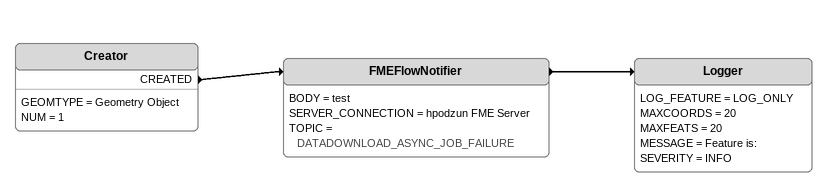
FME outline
Creator
    GEOMTYPE = Geometry Object
    NUM = 1
    CREATED -> FMEFlowNotifier
FMEFlowNotifier
    BODY = test
    SERVER_CONNECTION = hpodzun FME Server
    TOPIC = DATADOWNLOAD_ASYNC_JOB_FAILURE
    -> Logger
Logger
    LOG_FEATURE = LOG_ONLY
    MAXCOORDS = 20
    MAXFEATS = 20
    MESSAGE = Feature is:
    SEVERITY = INFO
